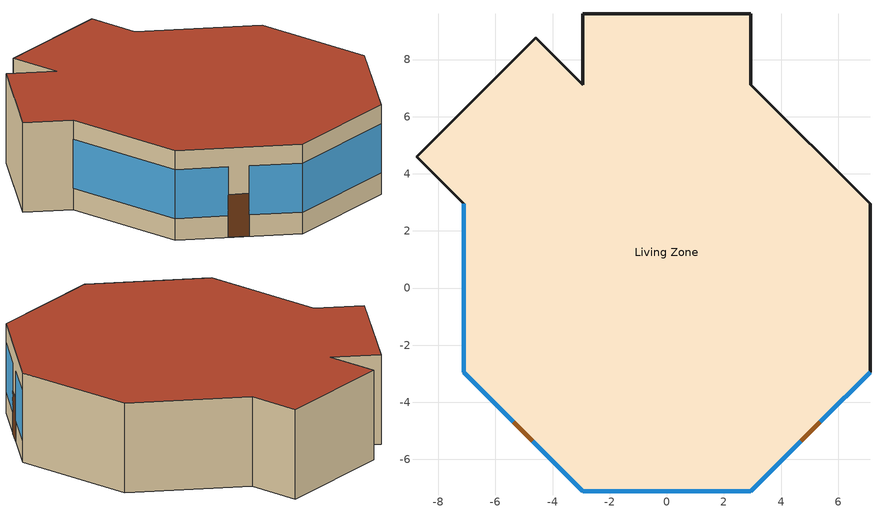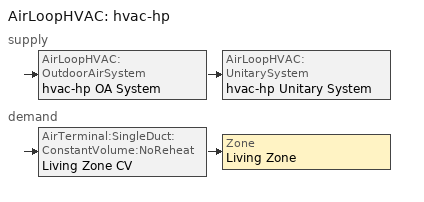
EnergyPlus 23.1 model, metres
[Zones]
Living Zone
 floor ground (constr-slab): 2.95,-7.11 -2.95,-7.11 -7.11,-2.95 -7.11,2.95 -8.77,4.6 -4.6,8.77 -2.95,7.11 -2.95,9.6 2.95,9.6 2.95,7.11 7.11,2.95 7.11,-2.95 z0
 wall outside (constr-wall): 7.11,-2.95 7.11,2.95 2.95,7.11 2.95,9.6 -2.95,9.6 -2.95,7.11 -4.6,8.77 -8.77,4.6 -7.11,2.95 -7.11,-2.95 -2.95,-7.11 2.95,-7.11 7.11,-2.95 z0:4.45
 window (wtype-window): -4.69,-5.37 -2.95,-7.11 / -2.95,-7.11 2.95,-7.11 / 2.95,-7.11 4.69,-5.37 / 5.37,-4.69 7.11,-2.95 / -7.11,2.95 -7.11,-2.95 / -7.11,-2.95 -5.37,-4.69 z1.07:3.51
 door (constr-default-door): -5.37,-4.69 -4.69,-5.37 / 4.69,-5.37 5.37,-4.69 z0:2.13
 roof outside (constr-roof): 7.11,-2.95 7.11,2.95 2.95,7.11 2.95,9.6 -2.95,9.6 -2.95,7.11 -4.6,8.77 -8.77,4.6 -7.11,2.95 -7.11,-2.95 -2.95,-7.11 2.95,-7.11 z4.45
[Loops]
AirLoopHVAC 'hvac-hp'
 supply: AirLoopHVAC:OutdoorAirSystem 'hvac-hp OA System' > AirLoopHVAC:UnitarySystem 'hvac-hp Unitary System'
 demand: AirTerminal:SingleDuct:ConstantVolume:NoReheat 'Living Zone CV' > Zone 'Living Zone'
[Building]
Lupton Octagonal House: 0
[Site:Location]
Lupton AZ: 35.06, -109.08, -7, 1780
[SizingPeriod:DesignDay]
Gallup.Muni.AP Ann Clg .4% Condns DB=>MWB: 7, 21, SummerDesignDay, 33.7, 20.2, DefaultMultipliers, , WetBulb, 14.2, , , , 7, 79768, 4.9, 260, No, No, No, ASHRAETau2017, , , 0.345, 2.424
Gallup.Muni.AP Ann Htg 99.6% Condns DB: 12, 21, WinterDesignDay, -16.3, 0, DefaultMultipliers, , WetBulb, -16.3, , , , , 79768, 0.6, 70, No, No, No, ASHRAEClearSky, , , , , 0
[Site:GroundTemperature:BuildingSurface]
18, 18, 18, 18, 18, 18, 18, 18, 18, 18, 18, 18
[Material]
mat-slab-concrete: MediumRough, 0.1016, 1.95, 2240, 900
mat-roof-deck: MediumSmooth, 0.0381, 0.15, 608, 1630
mat-roof-foam: Rough, 0.1016, 0.02032, 24, 1590
mat-clay: MediumRough, 0.2286, 0.675, 1600, 790
mat-default-g06-50mm-wood: MediumSmooth, 0.0508, 0.15, 608, 1630
Wood side panel 9in: MediumSmooth, 0.2286, 0.12, 510, 1380, 0.9, 0.6, 0.6
[Construction]
constr-slab: mat-slab-concrete
constr-roof: mat-roof-deck, mat-roof-foam
constr-wall: mat-clay
constr-default-door: mat-default-g06-50mm-wood
wtype-window: wtype-window_glazing
Internal Mass Construction: Wood side panel 9in
[WindowMaterial:SimpleGlazingSystem]
wtype-window_glazing: 2.05, 0.4
[Zone]
Living Zone: , , , , , , , 871.686, 196.105
[ZoneInfiltration:DesignFlowRate]
Living Zone Infiltration: Living Zone, Always On, Flow/ExteriorArea, , , 0.000302
[People]
Living Zone People: Living Zone, sch-occ, People, 4, , , , , Activity 120 W
[Lights]
Living Zone Lights: Living Zone, sch-lib-multifamily-onezone-lighting, Watts/Area, , 5
[ElectricEquipment]
Living Zone Equipment: Living Zone, sch-lib-multifamily-onezone-equipment, Watts/Area, , 7
[ThermostatSetpoint:DualSetpoint]
Living Zone Thermostat Dual SP Control: HVACTemplate-Always 21.0, HVACTemplate-Always 24.0
[ZoneControl:Thermostat]
Living Zone Thermostat: Living Zone, HVACTemplate-Always 4, ThermostatSetpoint:DualSetpoint, Living Zone Thermostat Dual SP Control
[DesignSpecification:OutdoorAir]
SZ DSOA Living Zone: Flow/Person, 0.00944, 0, 0
[Sizing:Zone]
Living Zone: SupplyAirTemperature, 12.8, 11.11, SupplyAirTemperature, 50, , 0.008, 0.008, SZ DSOA Living Zone, , , DesignDay, 0, , , 0, DesignDay, 0, , , 0, SZ DSZAD Living Zone
[DesignSpecification:ZoneAirDistribution]
SZ DSZAD Living Zone: 1, 1
[Zone equipment]
Living Zone: Living Zone CV
[AirTerminal:SingleDuct:ConstantVolume:NoReheat]
Living Zone CV: , Living Zone Zone Equip Inlet, Living Zone Supply Inlet, autosize
[Sizing:System]
hvac-hp: Sensible, autosize, 1, 7, 0.008, 11, 0.008, 12.8, 50, NonCoincident, No, No, 0.008, 0.008, DesignDay, 0, , , , DesignDay, 0, , , , , ZoneSum, 1, CoolingDesignCapacity, autosize, , , HeatingDesignCapacity, autosize, , , OnOff
[AirLoopHVAC]
hvac-hp: , hvac-hp Availability Managers, autosize, hvac-hp Branches, , hvac-hp Air Loop Inlet, hvac-hp Return Air Outlet, hvac-hp Supply Path Inlet, hvac-hp Supp Heat or Reheat Coil Outl
[AvailabilityManager:Scheduled]
hvac-hp Availability: HVACTemplate-Always 1
[AirLoopHVAC:UnitarySystem]
hvac-hp Unitary System: Load, Living Zone, None, , hvac-hp Mixed Air Outlet, hvac-hp Supp Heat or Reheat Coil Outl, Fan:OnOff, hvac-hp Supply Fan, BlowThrough, HVAC Continuous Fan, Coil:Heating:DX:SingleSpeed, hvac-hp Heating Coil, 1, Coil:Cooling:DX:SingleSpeed, hvac-hp Cooling Coil, , , SensibleOnlyLoadControl, Coil:Heating:Electric, hvac-hp Supp Heat or Reheat Coil, SupplyAirFlowRate, autosize, , , , SupplyAirFlowRate, autosize, , , , SupplyAirFlowRate, autosize, , , , , , Autosize, 21
[Coil:Cooling:DX:SingleSpeed]
hvac-hp Cooling Coil: , autosize, autosize, 3.666, autosize, , , hvac-hp Supply Fan Outlet, hvac-hp Cooling Coil Outlet, hvac-hp Cool Coil Cap-FT, hvac-hp Cool Coil Cap-FF, hvac-hp Cool Coil EIR-FT, hvac-hp Cool Coil EIR-FF, hvac-hp Cool Coil PLF, , 0, 0, 0, 0, hvac-hp Cooling Coil Condenser Inlet, AirCooled, 0, , 0, 0, 10
[Coil:Heating:DX:SingleSpeed]
hvac-hp Heating Coil: , autosize, 2.75, autosize, , , hvac-hp Cooling Coil Outlet, hvac-hp Heating Coil Outlet, hvac-hp HP Heating Coil Cap-FT, hvac-hp HP Heating Coil Cap-FF, hvac-hp HP Heating Coil EIR-FT, hvac-hp HP Heating Coil EIR-FF, hvac-hp HP Heating Coil PLF, hvac-hp HP Heating Coil DefrEIR-FT, -8, , 5, 0, 0, ReverseCycle, OnDemand, 0.058333, autosize
[Coil:Heating:Electric]
hvac-hp Supp Heat or Reheat Coil: , 1, autosize, hvac-hp Heating Coil Outlet, hvac-hp Supp Heat or Reheat Coil Outl
[Fan:OnOff]
hvac-hp Supply Fan: HVACTemplate-Always 1, 0.75, 250, autosize, 0.9, 1, hvac-hp Mixed Air Outlet, hvac-hp Supply Fan Outlet
[AirLoopHVAC:OutdoorAirSystem]
hvac-hp OA System: hvac-hp OA System Controllers, hvac-hp OA System Equipment
[OutdoorAir:Mixer]
hvac-hp OA Mixing Box: hvac-hp Mixed Air Outlet, hvac-hp Outdoor Air Inlet, hvac-hp Relief Air Outlet, hvac-hp Air Loop Inlet
[SetpointManager:SingleZone:Cooling]
hvac-hp Economizer Supply Air Temp Manager: Temperature, 13, 45, Living Zone, Living Zone Zone Air Node, Living Zone Supply Inlet, hvac-hp Supp Heat or Reheat Coil Outl
[SetpointManager:MixedAir]
hvac-hp Cooling Coil Air Temp Manager: Temperature, hvac-hp Supp Heat or Reheat Coil Outl, hvac-hp Mixed Air Outlet, hvac-hp Supply Fan Outlet, hvac-hp Mixed Air Outlet
[Controller:OutdoorAir]
hvac-hp OA Controller: hvac-hp Relief Air Outlet, hvac-hp Air Loop Inlet, hvac-hp Mixed Air Outlet, hvac-hp Outdoor Air Inlet, autosize, autosize, NoEconomizer, ModulateFlow, , , , , , NoLockout, FixedMinimum
[InternalMass]
Internal Mass: Internal Mass Construction, Living Zone, , 14.86
[Schedule:Compact]
sch-occ: Fraction, Through: 12/31, For: Monday Tuesday Wednesday Thursday Friday WinterDesignDay SummerDesignDay, Until: 08:00, 1, Until: 17:00, 0.1, Until: 24:00, 1, For: Saturday Sunday Holiday, Until: 24:00, 1, For: AllOtherDays, Until: 24:00, 1
sch-lib-multifamily-onezone-lighting: Fraction, Through: 12/31, For: Monday Tuesday Wednesday Thursday Friday Saturday Sunday Holiday WinterDesignDay SummerDesignDay, Until: 06:00, 0, Until: 07:00, 0.95, Until: 08:00, 0.85, Until: 19:00, 0, Until: 24:00, 0.9, For: AllOtherDays, Until: 06:00, 0, Until: 07:00, 0.95, Until: 08:00, 0.85, Until: 19:00, 0, Until: 24:00, 0.9
sch-lib-multifamily-onezone-equipment: Fraction, Through: 12/31, For: Monday Tuesday Wednesday Thursday Friday Saturday Sunday Holiday WinterDesignDay SummerDesignDay, Until: 06:00, 0.22, Until: 07:00, 0.36, Until: 08:00, 0.76, Until: 09:00, 0.34, Until: 11:00, 0.36, Until: 13:00, 0.64, Until: 17:00, 0.36, Until: 18:00, 0.87, Until: 19:00, 0.97, Until: 22:00, 0.43, Until: 24:00, 0.31, For: AllOtherDays, Until: 06:00, 0.22, Until: 07:00, 0.36, Until: 08:00, 0.76, Until: 09:00, 0.34, Until: 11:00, 0.36, Until: 13:00, 0.64, Until: 17:00, 0.36, Until: 18:00, 0.87, Until: 19:00, 0.97, Until: 22:00, 0.43, Until: 24:00, 0.31
Activity 120 W: ActivityLevel, Through: 12/31, For: AllDays, Until: 24:00, 120
Always On; HVAC Continuous Fan: OnOff, Through: 12/31, For: AllDays, Until: 24:00, 1
HVACTemplate-Always 21.0: HVACTemplate Any Number, Through: 12/31, For: AllDays, Until: 24:00, 21
HVACTemplate-Always 24.0: HVACTemplate Any Number, Through: 12/31, For: AllDays, Until: 24:00, 24
HVACTemplate-Always 4: HVACTemplate Any Number, Through: 12/31, For: AllDays, Until: 24:00, 4
HVACTemplate-Always 1: HVACTemplate Any Number, Through: 12/31, For: AllDays, Until: 24:00, 1
[Curve:Biquadratic]
hvac-hp Cool Coil Cap-FT: 0.942588, 0.00954335, 0.00068377, -0.0110427, 5.249e-06, -9.72e-06, 12.77778, 23.88889, 18, 46.11111
hvac-hp Cool Coil EIR-FT: 0.342414, 0.034885, -0.0006237, 0.00497722, 0.000437951, -0.000728028, 12.77778, 23.88889, 18, 46.11111
hvac-hp HP Heating Coil DefrEIR-FT: 1, 0, 0, 0, 0, 0, 0, 50, 0, 50
[Curve:Quadratic]
hvac-hp Cool Coil Cap-FF: 0.8, 0.2, 0, 0.5, 1.5
hvac-hp Cool Coil EIR-FF: 1.1552, -0.1808, 0.0256, 0.5, 1.5
hvac-hp Cool Coil PLF: 0.85, 0.15, 0, 0, 1
hvac-hp HP Heating Coil EIR-FF: 1.3824, -0.4336, 0.0512, 0, 1
hvac-hp HP Heating Coil PLF: 0.75, 0.25, 0, 0, 1
[Curve:Cubic]
hvac-hp HP Heating Coil Cap-FT: 0.758746, 0.027626, 0.000148716, 3.4992e-06, -20, 20
hvac-hp HP Heating Coil Cap-FF: 0.84, 0.16, 0, 0, 0.5, 1.5
hvac-hp HP Heating Coil EIR-FT: 1.19248, -0.0300438, 0.00103745, -2.3328e-05, -20, 20
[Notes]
IDF written by gbxml2idf 0.5 (M4) (no date here: the same input gives the same text)
gbXML: output2.assembled.gbxml (sha256 8b19e364b9a809f94eeaf76f775614256fcb9c6373d647cd8b8953002fc78e10)
notes: output2.pipeline_notes.xml
every object carries its source: stated | derived | assumed | user | reference | EnergyPlus default
source: derived; EnergyPlus 23.1 (the schema in use)
source: derived; sizing only when an HVAC fragment with sizing objects is inserted (zone and system sizing; plant sizing only when it has Sizing:Plant); the weather-file run period is the simulation
source: stated; gbXML: bldg-1; North Axis = CADModelAzimuth of the gbXML; terrain, convergence and warm-up fields are left blank = EnergyPlus defaults
source: EnergyPlus default (schema)
source: derived; the gbXML polygons are counterclockwise seen from outside, in absolute coordinates
source: assumed (notes RunPeriod); no year (typical weather); the start day is a Friday as on 2021-01-01
source: derived (notes Holidays); 2021-01-01
source: derived (notes Holidays); 2021-01-18
source: derived (notes Holidays); 2021-02-15
source: derived (notes Holidays); 2021-05-31
source: derived (notes Holidays); 2021-07-04
source: derived (notes Holidays); 2021-09-06
source: derived (notes Holidays); 2021-10-11
source: derived (notes Holidays); 2021-11-11
source: derived (notes Holidays); 2021-11-25
source: derived (notes Holidays); 2021-12-25
source: stated (gbXML Surface SlabOnGrade); gbXML: surf-sp-house-L1-floor-1
